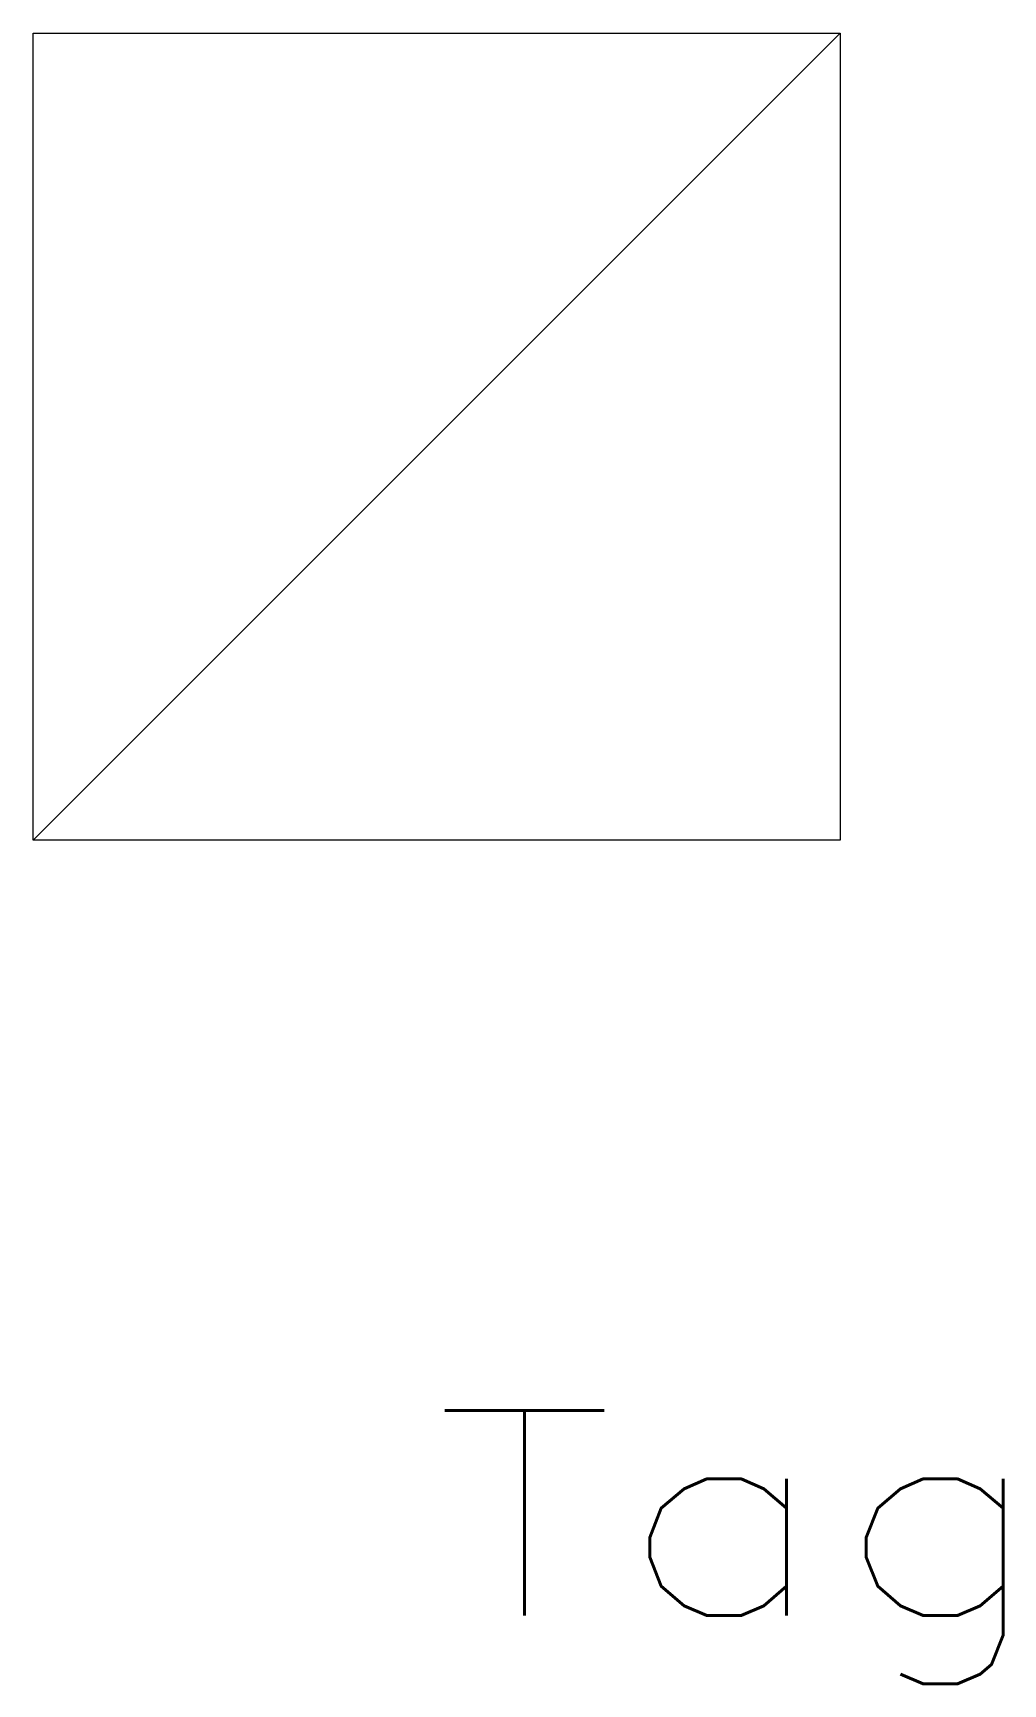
# Model space of a CAD drawing. Header units: inches. Extents: x -2.5 to 3.5, y -7.7 to 2.5.
import ezdxf
from ezdxf.enums import TextEntityAlignment as Align

# ---------------------------------------------------------------- set-up
doc = ezdxf.new("R2010")
doc.units = ezdxf.units.IN
doc.header["$MEASUREMENT"] = 0
doc.layers.get('0').update_dxf_attribs({"lineweight": 0})
doc.styles.add('STANDARD1', font='TXT.SHX')

msp = doc.modelspace()

# ---------------------------------------------------------------- linework, layer by layer
for p, q in [((-2.5, 2.5), (2.5, 2.5)), ((-2.5, -2.5), (-2.5, 2.5)), ((2.5, 2.5), (-2.5, -2.5)), ((2.5, 2.5), (2.5, -2.5)), ((2.5, -2.5), (-2.5, -2.5))]:
    msp.add_line(p, q)

# ---------------------------------------------------------------- texts
at = {"color": 7, "linetype": 'Continuous', "style": 'STANDARD1', "width": 1.166667}
msp.add_text('Tag', height=1.27, dxfattribs=at).set_placement((-0.02, -7.304), (3.79, -7.304), align=Align.FIT)

doc.saveas('drawing.dxf')
